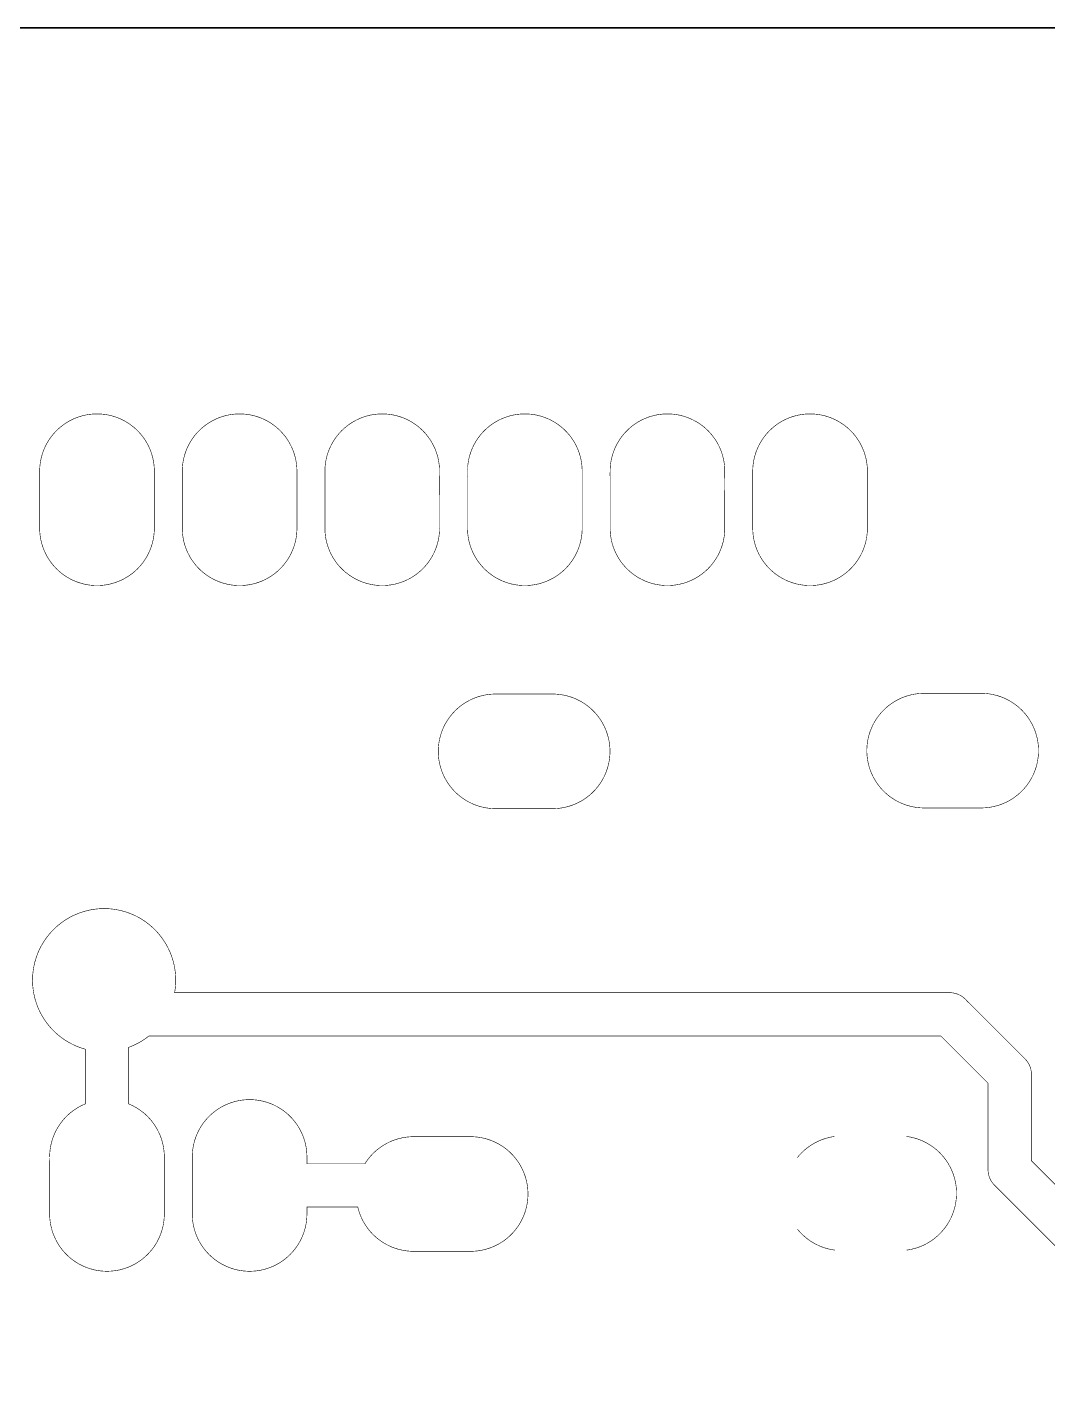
# Model space of a CAD drawing. Extents: x -0.1 to 57.3, y -0.1 to 51.1.
# Drawn here: x 25.32 to 43.5, y 26.86 to 51.02 of the extents above; entities that cross this region are included whole.
import ezdxf

# ---------------------------------------------------------------- set-up
doc = ezdxf.new("R2010")
doc.units = 0
doc.header["$MEASUREMENT"] = 0

msp = doc.modelspace()

# ---------------------------------------------------------------- linework, layer by layer
at = {"linetype": 'Continuous'}
for points, const_width in [([(0, 46.6852), (2.1844, 46.6852), (2.1844, 51.0032), (50.9016, 51.0032), (50.9016, 46.8376), (57.2262, 46.8376), (57.15, 15.2654), (57.2262, 6.35), (50.8, 6.35), (50.8, 0), (10.8204, 0), (10.922, 23.0632), (0, 23.0632), (0, 46.6852)], 0.0254), ([(25.5474, 43.1022), (25.5479, 43.1362), (25.55, 43.1761), (25.5536, 43.216), (25.5588, 43.2556), (25.5655, 43.2951), (25.5737, 43.3342), (25.5835, 43.373), (25.5948, 43.4113), (25.6076, 43.4492), (25.6219, 43.4866), (25.6376, 43.5234), (25.6548, 43.5595), (25.6733, 43.595), (25.6932, 43.6296), (25.7145, 43.6635), (25.7371, 43.6965), (25.7609, 43.7286), (25.786, 43.7598), (25.8123, 43.7899), (25.8398, 43.819), (25.8684, 43.847), (25.898, 43.8738), (25.9287, 43.8995), (25.9603, 43.924), (25.9929, 43.9471), (26.0264, 43.969), (26.0607, 43.9896), (26.0958, 44.0088), (26.1316, 44.0266), (26.1681, 44.043), (26.2052, 44.058), (26.2428, 44.0715), (26.281, 44.0835), (26.3196, 44.094), (26.3586, 44.103), (26.3979, 44.1104), (26.4374, 44.1163), (26.4772, 44.1207), (26.5171, 44.1235), (26.5571, 44.1247), (26.597, 44.1244), (26.637, 44.1225), (26.6768, 44.119), (26.7165, 44.114), (26.756, 44.1074), (26.7951, 44.0993), (26.834, 44.0896), (26.8724, 44.0785), (26.9103, 44.0658), (26.9477, 44.0517), (26.9846, 44.0361), (27.0208, 44.0191), (27.0563, 44.0007), (27.091, 43.9809), (27.125, 43.9597), (27.1581, 43.9373), (27.1903, 43.9135), (27.2215, 43.8886), (27.2517, 43.8624), (27.2809, 43.835), (27.309, 43.8066), (27.336, 43.777), (27.3618, 43.7464), (27.3863, 43.7149), (27.4096, 43.6824), (27.4317, 43.649), (27.4523, 43.6147), (27.4717, 43.5797), (27.4896, 43.544), (27.5062, 43.5076), (27.5213, 43.4705), (27.5349, 43.4329), (27.547, 43.3948), (27.5577, 43.3563), (27.5668, 43.3173), (27.5744, 43.278), (27.5805, 43.2385), (27.585, 43.1988), (27.5879, 43.1589), (27.5893, 43.1189), (27.5894, 42.9038), (27.5892, 42.0878), (27.5894, 42.0811), (27.5883, 42.0411), (27.5857, 42.0012), (27.5816, 41.9614), (27.5758, 41.9218), (27.5686, 41.8825), (27.5597, 41.8435), (27.5494, 41.8049), (27.5376, 41.7666), (27.5243, 41.7289), (27.5095, 41.6918), (27.4932, 41.6552), (27.4756, 41.6193), (27.4565, 41.5841), (27.4361, 41.5497), (27.4144, 41.5162), (27.3914, 41.4835), (27.3671, 41.4517), (27.3415, 41.4209), (27.3148, 41.3911), (27.287, 41.3624), (27.258, 41.3349), (27.228, 41.3084), (27.197, 41.2832), (27.165, 41.2592), (27.1321, 41.2365), (27.0983, 41.215), (27.0637, 41.1949), (27.0283, 41.1762), (26.9923, 41.1589), (26.9556, 41.143), (26.9183, 41.1286), (26.8804, 41.1156), (26.8421, 41.1041), (26.8034, 41.0942), (26.7643, 41.0857), (26.7249, 41.0788), (26.6853, 41.0735), (26.6454, 41.0697), (26.6055, 41.0674), (26.5655, 41.0668), (26.5255, 41.0677), (26.4856, 41.0701), (26.4458, 41.0742), (26.4062, 41.0797), (26.3668, 41.0869), (26.3278, 41.0955), (26.2891, 41.1057), (26.2509, 41.1174), (26.2131, 41.1306), (26.1759, 41.1452), (26.1393, 41.1613), (26.1033, 41.1788), (26.0681, 41.1978), (26.0336, 41.218), (25.9999, 41.2397), (25.9672, 41.2626), (25.9353, 41.2867), (25.9044, 41.3122), (25.8745, 41.3388), (25.8457, 41.3665), (25.818, 41.3954), (25.7915, 41.4253), (25.7662, 41.4562), (25.742, 41.4881), (25.7192, 41.521), (25.6976, 41.5547), (25.6774, 41.5892), (25.6586, 41.6245), (25.6411, 41.6604), (25.6251, 41.6971), (25.6105, 41.7343), (25.5974, 41.7721), (25.5858, 41.8104), (25.5757, 41.8491), (25.5671, 41.8882), (25.5601, 41.9275), (25.5545, 41.9671), (25.5506, 42.007), (25.5482, 42.0469), (25.5474, 42.0869), (25.5476, 43.1038), (25.5474, 43.1022)], 0.01), ([(28.0874, 43.1022), (28.0879, 43.1362), (28.09, 43.1761), (28.0936, 43.216), (28.0988, 43.2556), (28.1055, 43.2951), (28.1137, 43.3342), (28.1235, 43.373), (28.1348, 43.4113), (28.1476, 43.4492), (28.1619, 43.4866), (28.1776, 43.5234), (28.1948, 43.5595), (28.2133, 43.595), (28.2332, 43.6296), (28.2545, 43.6635), (28.2771, 43.6965), (28.3009, 43.7286), (28.326, 43.7598), (28.3523, 43.7899), (28.3798, 43.819), (28.4084, 43.847), (28.438, 43.8738), (28.4687, 43.8995), (28.5003, 43.924), (28.5329, 43.9471), (28.5664, 43.969), (28.6007, 43.9896), (28.6358, 44.0088), (28.6716, 44.0266), (28.7081, 44.043), (28.7452, 44.058), (28.7828, 44.0715), (28.821, 44.0835), (28.8596, 44.094), (28.8986, 44.103), (28.9379, 44.1104), (28.9774, 44.1163), (29.0172, 44.1207), (29.0571, 44.1235), (29.0971, 44.1247), (29.137, 44.1244), (29.177, 44.1225), (29.2168, 44.119), (29.2565, 44.114), (29.296, 44.1074), (29.3351, 44.0993), (29.374, 44.0896), (29.4124, 44.0785), (29.4503, 44.0658), (29.4877, 44.0517), (29.5246, 44.0361), (29.5608, 44.0191), (29.5963, 44.0007), (29.631, 43.9809), (29.665, 43.9597), (29.6981, 43.9373), (29.7303, 43.9135), (29.7615, 43.8886), (29.7917, 43.8624), (29.8209, 43.835), (29.849, 43.8066), (29.876, 43.777), (29.9018, 43.7464), (29.9263, 43.7149), (29.9496, 43.6824), (29.9717, 43.649), (29.9923, 43.6147), (30.0117, 43.5797), (30.0296, 43.544), (30.0462, 43.5076), (30.0613, 43.4705), (30.0749, 43.4329), (30.087, 43.3948), (30.0977, 43.3563), (30.1068, 43.3173), (30.1144, 43.278), (30.1205, 43.2385), (30.125, 43.1988), (30.1279, 43.1589), (30.1293, 43.1189), (30.1294, 42.9038), (30.1292, 42.0878), (30.1294, 42.0811), (30.1283, 42.0411), (30.1257, 42.0012), (30.1216, 41.9614), (30.1158, 41.9218), (30.1086, 41.8825), (30.0997, 41.8435), (30.0894, 41.8049), (30.0776, 41.7666), (30.0643, 41.7289), (30.0495, 41.6918), (30.0332, 41.6552), (30.0156, 41.6193), (29.9965, 41.5841), (29.9761, 41.5497), (29.9544, 41.5162), (29.9314, 41.4835), (29.9071, 41.4517), (29.8815, 41.4209), (29.8548, 41.3911), (29.827, 41.3624), (29.798, 41.3349), (29.768, 41.3084), (29.737, 41.2832), (29.705, 41.2592), (29.6721, 41.2365), (29.6383, 41.215), (29.6037, 41.1949), (29.5683, 41.1762), (29.5323, 41.1589), (29.4956, 41.143), (29.4583, 41.1286), (29.4204, 41.1156), (29.3821, 41.1041), (29.3434, 41.0942), (29.3043, 41.0857), (29.2649, 41.0788), (29.2253, 41.0735), (29.1854, 41.0697), (29.1455, 41.0674), (29.1055, 41.0668), (29.0655, 41.0677), (29.0256, 41.0701), (28.9858, 41.0742), (28.9462, 41.0797), (28.9068, 41.0869), (28.8678, 41.0955), (28.8291, 41.1057), (28.7909, 41.1174), (28.7531, 41.1306), (28.7159, 41.1452), (28.6793, 41.1613), (28.6433, 41.1788), (28.6081, 41.1978), (28.5736, 41.218), (28.5399, 41.2397), (28.5072, 41.2626), (28.4753, 41.2867), (28.4444, 41.3122), (28.4145, 41.3388), (28.3857, 41.3665), (28.358, 41.3954), (28.3315, 41.4253), (28.3062, 41.4562), (28.282, 41.4881), (28.2592, 41.521), (28.2376, 41.5547), (28.2174, 41.5892), (28.1986, 41.6245), (28.1811, 41.6604), (28.1651, 41.6971), (28.1505, 41.7343), (28.1374, 41.7721), (28.1258, 41.8104), (28.1157, 41.8491), (28.1071, 41.8882), (28.1001, 41.9275), (28.0945, 41.9671), (28.0906, 42.007), (28.0882, 42.0469), (28.0874, 42.0869), (28.0876, 43.1038), (28.0874, 43.1022)], 0.01), ([(30.6274, 43.1022), (30.6279, 43.1362), (30.63, 43.1761), (30.6336, 43.216), (30.6388, 43.2556), (30.6455, 43.2951), (30.6537, 43.3342), (30.6635, 43.373), (30.6748, 43.4113), (30.6876, 43.4492), (30.7019, 43.4866), (30.7176, 43.5234), (30.7348, 43.5595), (30.7533, 43.595), (30.7732, 43.6296), (30.7945, 43.6635), (30.8171, 43.6965), (30.8409, 43.7286), (30.866, 43.7598), (30.8923, 43.7899), (30.9198, 43.819), (30.9484, 43.847), (30.978, 43.8738), (31.0087, 43.8995), (31.0403, 43.924), (31.0729, 43.9471), (31.1064, 43.969), (31.1407, 43.9896), (31.1758, 44.0088), (31.2116, 44.0266), (31.2481, 44.043), (31.2852, 44.058), (31.3228, 44.0715), (31.361, 44.0835), (31.3996, 44.094), (31.4386, 44.103), (31.4779, 44.1104), (31.5174, 44.1163), (31.5572, 44.1207), (31.5971, 44.1235), (31.6371, 44.1247), (31.677, 44.1244), (31.717, 44.1225), (31.7568, 44.119), (31.7965, 44.114), (31.836, 44.1074), (31.8751, 44.0993), (31.914, 44.0896), (31.9524, 44.0785), (31.9903, 44.0658), (32.0277, 44.0517), (32.0646, 44.0361), (32.1008, 44.0191), (32.1363, 44.0007), (32.171, 43.9809), (32.205, 43.9597), (32.2381, 43.9373), (32.2703, 43.9135), (32.3015, 43.8886), (32.3317, 43.8624), (32.3609, 43.835), (32.389, 43.8066), (32.416, 43.777), (32.4418, 43.7464), (32.4663, 43.7149), (32.4896, 43.6824), (32.5117, 43.649), (32.5323, 43.6147), (32.5517, 43.5797), (32.5696, 43.544), (32.5862, 43.5076), (32.6013, 43.4705), (32.6149, 43.4329), (32.627, 43.3948), (32.6377, 43.3563), (32.6468, 43.3173), (32.6544, 43.278), (32.6605, 43.2385), (32.665, 43.1988), (32.6679, 43.1589), (32.6693, 43.1189), (32.6694, 42.9038), (32.6692, 42.0878), (32.6694, 42.0811), (32.6683, 42.0411), (32.6657, 42.0012), (32.6616, 41.9614), (32.6558, 41.9218), (32.6486, 41.8825), (32.6397, 41.8435), (32.6294, 41.8049), (32.6176, 41.7666), (32.6043, 41.7289), (32.5895, 41.6918), (32.5732, 41.6552), (32.5556, 41.6193), (32.5365, 41.5841), (32.5161, 41.5497), (32.4944, 41.5162), (32.4714, 41.4835), (32.4471, 41.4517), (32.4215, 41.4209), (32.3948, 41.3911), (32.367, 41.3624), (32.338, 41.3349), (32.308, 41.3084), (32.277, 41.2832), (32.245, 41.2592), (32.2121, 41.2365), (32.1783, 41.215), (32.1437, 41.1949), (32.1083, 41.1762), (32.0723, 41.1589), (32.0356, 41.143), (31.9983, 41.1286), (31.9604, 41.1156), (31.9221, 41.1041), (31.8834, 41.0942), (31.8443, 41.0857), (31.8049, 41.0788), (31.7653, 41.0735), (31.7254, 41.0697), (31.6855, 41.0674), (31.6455, 41.0668), (31.6055, 41.0677), (31.5656, 41.0701), (31.5258, 41.0742), (31.4862, 41.0797), (31.4468, 41.0869), (31.4078, 41.0955), (31.3691, 41.1057), (31.3309, 41.1174), (31.2931, 41.1306), (31.2559, 41.1452), (31.2193, 41.1613), (31.1833, 41.1788), (31.1481, 41.1978), (31.1136, 41.218), (31.0799, 41.2397), (31.0472, 41.2626), (31.0153, 41.2867), (30.9844, 41.3122), (30.9545, 41.3388), (30.9257, 41.3665), (30.898, 41.3954), (30.8715, 41.4253), (30.8462, 41.4562), (30.822, 41.4881), (30.7992, 41.521), (30.7776, 41.5547), (30.7574, 41.5892), (30.7386, 41.6245), (30.7211, 41.6604), (30.7051, 41.6971), (30.6905, 41.7343), (30.6774, 41.7721), (30.6658, 41.8104), (30.6557, 41.8491), (30.6471, 41.8882), (30.6401, 41.9275), (30.6345, 41.9671), (30.6306, 42.007), (30.6282, 42.0469), (30.6274, 42.0869), (30.6276, 43.1038), (30.6274, 43.1022)], 0.01), ([(33.1674, 43.1022), (33.1679, 43.1362), (33.17, 43.1761), (33.1736, 43.216), (33.1788, 43.2556), (33.1855, 43.2951), (33.1937, 43.3342), (33.2035, 43.373), (33.2148, 43.4113), (33.2276, 43.4492), (33.2419, 43.4866), (33.2576, 43.5234), (33.2748, 43.5595), (33.2933, 43.595), (33.3132, 43.6296), (33.3345, 43.6635), (33.3571, 43.6965), (33.3809, 43.7286), (33.406, 43.7598), (33.4323, 43.7899), (33.4598, 43.819), (33.4884, 43.847), (33.518, 43.8738), (33.5487, 43.8995), (33.5803, 43.924), (33.6129, 43.9471), (33.6464, 43.969), (33.6807, 43.9896), (33.7158, 44.0088), (33.7516, 44.0266), (33.7881, 44.043), (33.8252, 44.058), (33.8628, 44.0715), (33.901, 44.0835), (33.9396, 44.094), (33.9786, 44.103), (34.0179, 44.1104), (34.0574, 44.1163), (34.0972, 44.1207), (34.1371, 44.1235), (34.1771, 44.1247), (34.217, 44.1244), (34.257, 44.1225), (34.2968, 44.119), (34.3365, 44.114), (34.376, 44.1074), (34.4151, 44.0993), (34.454, 44.0896), (34.4924, 44.0785), (34.5303, 44.0658), (34.5677, 44.0517), (34.6046, 44.0361), (34.6408, 44.0191), (34.6763, 44.0007), (34.711, 43.9809), (34.745, 43.9597), (34.7781, 43.9373), (34.8103, 43.9135), (34.8415, 43.8886), (34.8717, 43.8624), (34.9009, 43.835), (34.929, 43.8066), (34.956, 43.777), (34.9818, 43.7464), (35.0063, 43.7149), (35.0296, 43.6824), (35.0517, 43.649), (35.0723, 43.6147), (35.0917, 43.5797), (35.1096, 43.544), (35.1262, 43.5076), (35.1413, 43.4705), (35.1549, 43.4329), (35.167, 43.3948), (35.1777, 43.3563), (35.1868, 43.3173), (35.1944, 43.278), (35.2005, 43.2385), (35.205, 43.1988), (35.2079, 43.1589), (35.2093, 43.1189), (35.2094, 42.9038), (35.2092, 42.0878), (35.2094, 42.0811), (35.2083, 42.0411), (35.2057, 42.0012), (35.2016, 41.9614), (35.1958, 41.9218), (35.1886, 41.8825), (35.1797, 41.8435), (35.1694, 41.8049), (35.1576, 41.7666), (35.1443, 41.7289), (35.1295, 41.6918), (35.1132, 41.6552), (35.0956, 41.6193), (35.0765, 41.5841), (35.0561, 41.5497), (35.0344, 41.5162), (35.0114, 41.4835), (34.9871, 41.4517), (34.9615, 41.4209), (34.9348, 41.3911), (34.907, 41.3624), (34.878, 41.3349), (34.848, 41.3084), (34.817, 41.2832), (34.785, 41.2592), (34.7521, 41.2365), (34.7183, 41.215), (34.6837, 41.1949), (34.6483, 41.1762), (34.6123, 41.1589), (34.5756, 41.143), (34.5383, 41.1286), (34.5004, 41.1156), (34.4621, 41.1041), (34.4234, 41.0942), (34.3843, 41.0857), (34.3449, 41.0788), (34.3053, 41.0735), (34.2654, 41.0697), (34.2255, 41.0674), (34.1855, 41.0668), (34.1455, 41.0677), (34.1056, 41.0701), (34.0658, 41.0742), (34.0262, 41.0797), (33.9868, 41.0869), (33.9478, 41.0955), (33.9091, 41.1057), (33.8709, 41.1174), (33.8331, 41.1306), (33.7959, 41.1452), (33.7593, 41.1613), (33.7233, 41.1788), (33.6881, 41.1978), (33.6536, 41.218), (33.6199, 41.2397), (33.5872, 41.2626), (33.5553, 41.2867), (33.5244, 41.3122), (33.4945, 41.3388), (33.4657, 41.3665), (33.438, 41.3954), (33.4115, 41.4253), (33.3862, 41.4562), (33.362, 41.4881), (33.3392, 41.521), (33.3176, 41.5547), (33.2974, 41.5892), (33.2786, 41.6245), (33.2611, 41.6604), (33.2451, 41.6971), (33.2305, 41.7343), (33.2174, 41.7721), (33.2058, 41.8104), (33.1957, 41.8491), (33.1871, 41.8882), (33.1801, 41.9275), (33.1745, 41.9671), (33.1706, 42.007), (33.1682, 42.0469), (33.1674, 42.0869), (33.1676, 43.1038), (33.1674, 43.1022)], 0.01), ([(35.7074, 43.1022), (35.7079, 43.1362), (35.71, 43.1761), (35.7136, 43.216), (35.7188, 43.2556), (35.7255, 43.2951), (35.7337, 43.3342), (35.7435, 43.373), (35.7548, 43.4113), (35.7676, 43.4492), (35.7819, 43.4866), (35.7976, 43.5234), (35.8148, 43.5595), (35.8333, 43.595), (35.8532, 43.6296), (35.8745, 43.6635), (35.8971, 43.6965), (35.9209, 43.7286), (35.946, 43.7598), (35.9723, 43.7899), (35.9998, 43.819), (36.0284, 43.847), (36.058, 43.8738), (36.0887, 43.8995), (36.1203, 43.924), (36.1529, 43.9471), (36.1864, 43.969), (36.2207, 43.9896), (36.2558, 44.0088), (36.2916, 44.0266), (36.3281, 44.043), (36.3652, 44.058), (36.4028, 44.0715), (36.441, 44.0835), (36.4796, 44.094), (36.5186, 44.103), (36.5579, 44.1104), (36.5974, 44.1163), (36.6372, 44.1207), (36.6771, 44.1235), (36.7171, 44.1247), (36.757, 44.1244), (36.797, 44.1225), (36.8368, 44.119), (36.8765, 44.114), (36.916, 44.1074), (36.9551, 44.0993), (36.994, 44.0896), (37.0324, 44.0785), (37.0703, 44.0658), (37.1077, 44.0517), (37.1446, 44.0361), (37.1808, 44.0191), (37.2163, 44.0007), (37.251, 43.9809), (37.285, 43.9597), (37.3181, 43.9373), (37.3503, 43.9135), (37.3815, 43.8886), (37.4117, 43.8624), (37.4409, 43.835), (37.469, 43.8066), (37.496, 43.777), (37.5218, 43.7464), (37.5463, 43.7149), (37.5696, 43.6824), (37.5917, 43.649), (37.6123, 43.6147), (37.6317, 43.5797), (37.6496, 43.544), (37.6662, 43.5076), (37.6813, 43.4705), (37.6949, 43.4329), (37.707, 43.3948), (37.7177, 43.3563), (37.7268, 43.3173), (37.7344, 43.278), (37.7405, 43.2385), (37.745, 43.1988), (37.7479, 43.1589), (37.7493, 43.1189), (37.7494, 42.9038), (37.7492, 42.0878), (37.7494, 42.0811), (37.7483, 42.0411), (37.7457, 42.0012), (37.7416, 41.9614), (37.7358, 41.9218), (37.7286, 41.8825), (37.7197, 41.8435), (37.7094, 41.8049), (37.6976, 41.7666), (37.6843, 41.7289), (37.6695, 41.6918), (37.6532, 41.6552), (37.6356, 41.6193), (37.6165, 41.5841), (37.5961, 41.5497), (37.5744, 41.5162), (37.5514, 41.4835), (37.5271, 41.4517), (37.5015, 41.4209), (37.4748, 41.3911), (37.447, 41.3624), (37.418, 41.3349), (37.388, 41.3084), (37.357, 41.2832), (37.325, 41.2592), (37.2921, 41.2365), (37.2583, 41.215), (37.2237, 41.1949), (37.1883, 41.1762), (37.1523, 41.1589), (37.1156, 41.143), (37.0783, 41.1286), (37.0404, 41.1156), (37.0021, 41.1041), (36.9634, 41.0942), (36.9243, 41.0857), (36.8849, 41.0788), (36.8453, 41.0735), (36.8054, 41.0697), (36.7655, 41.0674), (36.7255, 41.0668), (36.6855, 41.0677), (36.6456, 41.0701), (36.6058, 41.0742), (36.5662, 41.0797), (36.5268, 41.0869), (36.4878, 41.0955), (36.4491, 41.1057), (36.4109, 41.1174), (36.3731, 41.1306), (36.3359, 41.1452), (36.2993, 41.1613), (36.2633, 41.1788), (36.2281, 41.1978), (36.1936, 41.218), (36.1599, 41.2397), (36.1272, 41.2626), (36.0953, 41.2867), (36.0644, 41.3122), (36.0345, 41.3388), (36.0057, 41.3665), (35.978, 41.3954), (35.9515, 41.4253), (35.9262, 41.4562), (35.902, 41.4881), (35.8792, 41.521), (35.8576, 41.5547), (35.8374, 41.5892), (35.8186, 41.6245), (35.8011, 41.6604), (35.7851, 41.6971), (35.7705, 41.7343), (35.7574, 41.7721), (35.7458, 41.8104), (35.7357, 41.8491), (35.7271, 41.8882), (35.7201, 41.9275), (35.7145, 41.9671), (35.7106, 42.007), (35.7082, 42.0469), (35.7074, 42.0869), (35.7076, 43.1038), (35.7074, 43.1022)], 0.01), ([(38.2474, 43.1023), (38.2479, 43.1362), (38.25, 43.1762), (38.2536, 43.216), (38.2588, 43.2557), (38.2655, 43.2951), (38.2737, 43.3342), (38.2835, 43.373), (38.2948, 43.4114), (38.3076, 43.4493), (38.3219, 43.4866), (38.3376, 43.5234), (38.3548, 43.5596), (38.3733, 43.595), (38.3932, 43.6297), (38.4145, 43.6635), (38.4371, 43.6966), (38.4609, 43.7287), (38.486, 43.7598), (38.5123, 43.79), (38.5398, 43.819), (38.5684, 43.847), (38.598, 43.8739), (38.6287, 43.8995), (38.6603, 43.924), (38.6929, 43.9472), (38.7264, 43.9691), (38.7607, 43.9896), (38.7958, 44.0088), (38.8316, 44.0267), (38.8681, 44.0431), (38.9052, 44.058), (38.9428, 44.0715), (38.981, 44.0835), (39.0196, 44.094), (39.0586, 44.103), (39.0979, 44.1105), (39.1374, 44.1164), (39.1772, 44.1207), (39.2171, 44.1235), (39.2571, 44.1247), (39.297, 44.1244), (39.337, 44.1225), (39.3768, 44.119), (39.4165, 44.114), (39.456, 44.1074), (39.4951, 44.0993), (39.534, 44.0897), (39.5724, 44.0785), (39.6103, 44.0658), (39.6477, 44.0517), (39.6846, 44.0361), (39.7208, 44.0191), (39.7563, 44.0007), (39.791, 43.9809), (39.825, 43.9598), (39.8581, 43.9373), (39.8903, 43.9136), (39.9215, 43.8886), (39.9517, 43.8624), (39.9809, 43.8351), (40.009, 43.8066), (40.036, 43.777), (40.0618, 43.7465), (40.0863, 43.7149), (40.1096, 43.6824), (40.1317, 43.649), (40.1523, 43.6148), (40.1717, 43.5798), (40.1896, 43.544), (40.2062, 43.5076), (40.2213, 43.4705), (40.2349, 43.4329), (40.247, 43.3948), (40.2577, 43.3563), (40.2668, 43.3173), (40.2744, 43.2781), (40.2805, 43.2385), (40.285, 43.1988), (40.2879, 43.1589), (40.2893, 43.1189), (40.2894, 42.9038), (40.2892, 42.0878), (40.2894, 42.0811), (40.2883, 42.0411), (40.2857, 42.0012), (40.2816, 41.9615), (40.2758, 41.9219), (40.2686, 41.8825), (40.2597, 41.8435), (40.2494, 41.8049), (40.2376, 41.7667), (40.2243, 41.729), (40.2095, 41.6918), (40.1932, 41.6552), (40.1756, 41.6194), (40.1565, 41.5842), (40.1361, 41.5498), (40.1144, 41.5162), (40.0914, 41.4835), (40.0671, 41.4517), (40.0415, 41.4209), (40.0148, 41.3912), (39.987, 41.3625), (39.958, 41.3349), (39.928, 41.3085), (39.897, 41.2832), (39.865, 41.2592), (39.8321, 41.2365), (39.7983, 41.2151), (39.7637, 41.195), (39.7283, 41.1763), (39.6923, 41.1589), (39.6556, 41.1431), (39.6183, 41.1286), (39.5804, 41.1157), (39.5421, 41.1042), (39.5034, 41.0942), (39.4643, 41.0858), (39.4249, 41.0789), (39.3853, 41.0735), (39.3454, 41.0697), (39.3055, 41.0675), (39.2655, 41.0668), (39.2255, 41.0677), (39.1856, 41.0702), (39.1458, 41.0742), (39.1062, 41.0798), (39.0668, 41.0869), (39.0278, 41.0956), (38.9891, 41.1057), (38.9509, 41.1174), (38.9131, 41.1306), (38.8759, 41.1453), (38.8393, 41.1614), (38.8033, 41.1789), (38.7681, 41.1978), (38.7336, 41.2181), (38.6999, 41.2397), (38.6672, 41.2626), (38.6353, 41.2868), (38.6044, 41.3122), (38.5745, 41.3388), (38.5457, 41.3665), (38.518, 41.3954), (38.4915, 41.4253), (38.4662, 41.4563), (38.442, 41.4882), (38.4192, 41.521), (38.3976, 41.5547), (38.3774, 41.5892), (38.3586, 41.6245), (38.3411, 41.6605), (38.3251, 41.6971), (38.3105, 41.7344), (38.2974, 41.7722), (38.2858, 41.8104), (38.2757, 41.8491), (38.2671, 41.8882), (38.2601, 41.9276), (38.2545, 41.9672), (38.2506, 42.007), (38.2482, 42.0469), (38.2474, 42.0869), (38.2476, 43.1038), (38.2474, 43.1023)], 0.01), ([(33.6676, 37.0917), (33.6315, 37.0923), (33.5916, 37.0945), (33.5518, 37.0983), (33.5121, 37.1036), (33.4727, 37.1105), (33.4336, 37.1189), (33.3949, 37.1288), (33.3565, 37.1403), (33.3187, 37.1532), (33.2814, 37.1676), (33.2447, 37.1835), (33.2086, 37.2008), (33.1732, 37.2194), (33.1386, 37.2395), (33.1048, 37.2609), (33.0719, 37.2836), (33.0399, 37.3076), (33.0088, 37.3328), (32.9788, 37.3592), (32.9498, 37.3867), (32.9219, 37.4154), (32.8952, 37.4452), (32.8696, 37.4759), (32.8453, 37.5077), (32.8222, 37.5404), (32.8005, 37.5739), (32.78, 37.6083), (32.761, 37.6435), (32.7433, 37.6793), (32.727, 37.7159), (32.7122, 37.753), (32.6988, 37.7907), (32.687, 37.8289), (32.6766, 37.8676), (32.6678, 37.9066), (32.6605, 37.9459), (32.6547, 37.9855), (32.6505, 38.0252), (32.6478, 38.0652), (32.6468, 38.1051), (32.6472, 38.1451), (32.6493, 38.1851), (32.6529, 38.2249), (32.6581, 38.2646), (32.6648, 38.304), (32.6731, 38.3431), (32.6829, 38.3819), (32.6942, 38.4203), (32.707, 38.4582), (32.7212, 38.4955), (32.7369, 38.5323), (32.7541, 38.5685), (32.7727, 38.6039), (32.7926, 38.6386), (32.8138, 38.6724), (32.8364, 38.7055), (32.8603, 38.7376), (32.8854, 38.7687), (32.9117, 38.7989), (32.9391, 38.8279), (32.9677, 38.8559), (32.9973, 38.8828), (33.028, 38.9084), (33.0597, 38.9329), (33.0923, 38.9561), (33.1257, 38.978), (33.16, 38.9985), (33.1951, 39.0177), (33.2309, 39.0356), (33.2674, 39.052), (33.3045, 39.0669), (33.3422, 39.0804), (33.3803, 39.0924), (33.4189, 39.1029), (33.4579, 39.1119), (33.4972, 39.1194), (33.5367, 39.1253), (33.5765, 39.1296), (33.6164, 39.1324), (33.6564, 39.1336), (34.6837, 39.1337), (34.7057, 39.1335), (34.7457, 39.1318), (34.7855, 39.1286), (34.8253, 39.1238), (34.8648, 39.1175), (34.904, 39.1097), (34.9429, 39.1003), (34.9813, 39.0894), (35.0194, 39.077), (35.0569, 39.0631), (35.0938, 39.0477), (35.1301, 39.031), (35.1657, 39.0128), (35.2006, 38.9932), (35.2347, 38.9723), (35.268, 38.95), (35.3003, 38.9265), (35.3317, 38.9017), (35.3621, 38.8758), (35.3915, 38.8486), (35.4198, 38.8203), (35.4469, 38.7909), (35.4729, 38.7605), (35.4977, 38.7291), (35.5212, 38.6968), (35.5434, 38.6635), (35.5643, 38.6294), (35.5839, 38.5945), (35.6021, 38.5589), (35.6188, 38.5226), (35.6342, 38.4857), (35.6481, 38.4482), (35.6605, 38.4101), (35.6714, 38.3716), (35.6807, 38.3328), (35.6886, 38.2935), (35.6949, 38.254), (35.6997, 38.2143), (35.7029, 38.1745), (35.7045, 38.1345), (35.7046, 38.0994), (35.7033, 38.0594), (35.7005, 38.0195), (35.696, 37.9797), (35.6901, 37.9402), (35.6825, 37.9009), (35.6735, 37.862), (35.6629, 37.8234), (35.6508, 37.7853), (35.6372, 37.7476), (35.6222, 37.7106), (35.6057, 37.6741), (35.5878, 37.6383), (35.5686, 37.6033), (35.5479, 37.569), (35.526, 37.5356), (35.5027, 37.503), (35.4782, 37.4714), (35.4525, 37.4408), (35.4256, 37.4112), (35.3976, 37.3827), (35.3684, 37.3553), (35.3382, 37.3291), (35.307, 37.304), (35.2749, 37.2802), (35.2418, 37.2577), (35.2079, 37.2365), (35.1732, 37.2167), (35.1377, 37.1982), (35.1015, 37.1811), (35.0647, 37.1655), (35.0273, 37.1513), (34.9894, 37.1385), (34.951, 37.1273), (34.9122, 37.1176), (34.8731, 37.1094), (34.8336, 37.1028), (34.794, 37.0977), (34.7541, 37.0941), (34.7142, 37.0922), (34.6771, 37.0917), (33.6677, 37.0919)], 0.01), ([(41.3002, 37.1044), (41.2642, 37.105), (41.2243, 37.1072), (41.1844, 37.111), (41.1448, 37.1163), (41.1054, 37.1232), (41.0663, 37.1316), (41.0275, 37.1415), (40.9892, 37.153), (40.9514, 37.1659), (40.9141, 37.1803), (40.8773, 37.1962), (40.8413, 37.2135), (40.8059, 37.2321), (40.7713, 37.2522), (40.7375, 37.2736), (40.7046, 37.2963), (40.6725, 37.3203), (40.6415, 37.3455), (40.6115, 37.3719), (40.5825, 37.3994), (40.5546, 37.4281), (40.5278, 37.4579), (40.5023, 37.4886), (40.478, 37.5204), (40.4549, 37.5531), (40.4331, 37.5866), (40.4127, 37.621), (40.3936, 37.6562), (40.3759, 37.692), (40.3597, 37.7286), (40.3449, 37.7657), (40.3315, 37.8034), (40.3196, 37.8416), (40.3093, 37.8803), (40.3004, 37.9193), (40.2931, 37.9586), (40.2874, 37.9982), (40.2832, 38.0379), (40.2805, 38.0779), (40.2794, 38.1178), (40.2799, 38.1578), (40.282, 38.1978), (40.2856, 38.2376), (40.2908, 38.2773), (40.2975, 38.3167), (40.3057, 38.3558), (40.3155, 38.3946), (40.3268, 38.433), (40.3396, 38.4709), (40.3539, 38.5082), (40.3696, 38.545), (40.3868, 38.5812), (40.4053, 38.6166), (40.4252, 38.6513), (40.4465, 38.6851), (40.4691, 38.7182), (40.4929, 38.7503), (40.518, 38.7814), (40.5443, 38.8116), (40.5718, 38.8406), (40.6004, 38.8686), (40.63, 38.8955), (40.6607, 38.9211), (40.6923, 38.9456), (40.7249, 38.9688), (40.7584, 38.9907), (40.7927, 39.0112), (40.8278, 39.0304), (40.8636, 39.0483), (40.9001, 39.0647), (40.9372, 39.0796), (40.9748, 39.0931), (41.013, 39.1051), (41.0516, 39.1156), (41.0906, 39.1246), (41.1299, 39.1321), (41.1694, 39.138), (41.2092, 39.1423), (41.2491, 39.1451), (41.2891, 39.1463), (42.3164, 39.1464), (42.3384, 39.1462), (42.3783, 39.1445), (42.4182, 39.1413), (42.4579, 39.1365), (42.4974, 39.1302), (42.5366, 39.1224), (42.5755, 39.113), (42.614, 39.1021), (42.652, 39.0897), (42.6895, 39.0758), (42.7265, 39.0604), (42.7628, 39.0437), (42.7984, 39.0255), (42.8333, 39.0059), (42.8674, 38.985), (42.9006, 38.9627), (42.933, 38.9392), (42.9644, 38.9144), (42.9948, 38.8885), (43.0241, 38.8613), (43.0524, 38.833), (43.0796, 38.8036), (43.1056, 38.7732), (43.1303, 38.7418), (43.1538, 38.7095), (43.1761, 38.6762), (43.197, 38.6421), (43.2166, 38.6072), (43.2347, 38.5716), (43.2515, 38.5353), (43.2668, 38.4984), (43.2807, 38.4609), (43.2931, 38.4228), (43.304, 38.3843), (43.3134, 38.3455), (43.3213, 38.3062), (43.3276, 38.2667), (43.3323, 38.227), (43.3355, 38.1872), (43.3372, 38.1472), (43.3373, 38.1121), (43.336, 38.0721), (43.3331, 38.0322), (43.3287, 37.9924), (43.3227, 37.9529), (43.3152, 37.9136), (43.3061, 37.8747), (43.2956, 37.8361), (43.2835, 37.798), (43.2699, 37.7603), (43.2549, 37.7233), (43.2384, 37.6868), (43.2205, 37.651), (43.2012, 37.616), (43.1806, 37.5817), (43.1587, 37.5483), (43.1354, 37.5157), (43.1109, 37.4841), (43.0852, 37.4535), (43.0583, 37.4239), (43.0302, 37.3954), (43.0011, 37.368), (42.9709, 37.3418), (42.9397, 37.3167), (42.9075, 37.2929), (42.8745, 37.2704), (42.8406, 37.2492), (42.8058, 37.2294), (42.7704, 37.2109), (42.7342, 37.1938), (42.6974, 37.1782), (42.66, 37.164), (42.6221, 37.1512), (42.5837, 37.14), (42.5449, 37.1303), (42.5057, 37.1221), (42.4663, 37.1155), (42.4266, 37.1104), (42.3868, 37.1068), (42.3468, 37.1049), (42.3097, 37.1044), (41.3004, 37.1046)], 0.01), ([(25.7252, 30.8849), (25.7257, 30.9188), (25.7278, 30.9588), (25.7314, 30.9986), (25.7366, 31.0383), (25.7433, 31.0777), (25.7515, 31.1168), (25.7613, 31.1556), (25.7726, 31.194), (25.7854, 31.2319), (25.7997, 31.2692), (25.8154, 31.306), (25.8326, 31.3422), (25.8511, 31.3776), (25.871, 31.4123), (25.8923, 31.4461), (25.9149, 31.4792), (25.9387, 31.5113), (25.9638, 31.5424), (25.9901, 31.5726), (26.0176, 31.6016), (26.0462, 31.6296), (26.0758, 31.6565), (26.1065, 31.6821), (26.1381, 31.7066), (26.1707, 31.7298), (26.2042, 31.7517), (26.2385, 31.7722), (26.2736, 31.7914), (26.3094, 31.8093), (26.3459, 31.8257), (26.3602, 31.8317), (26.3602, 32.8057), (26.3173, 32.8184), (26.2793, 32.8308), (26.2417, 32.8445), (26.2045, 32.8593), (26.1678, 32.8753), (26.1317, 32.8924), (26.0961, 32.9106), (26.0611, 32.93), (26.0267, 32.9504), (25.993, 32.9719), (25.96, 32.9945), (25.9277, 33.0181), (25.8961, 33.0426), (25.8653, 33.0682), (25.8354, 33.0947), (25.8063, 33.1222), (25.7781, 33.1505), (25.7507, 33.1797), (25.7243, 33.2098), (25.6989, 33.2406), (25.6744, 33.2723), (25.651, 33.3047), (25.6286, 33.3378), (25.6072, 33.3716), (25.5869, 33.4061), (25.5677, 33.4412), (25.5496, 33.4768), (25.5326, 33.513), (25.5168, 33.5498), (25.5021, 33.587), (25.4886, 33.6246), (25.4763, 33.6627), (25.4652, 33.7011), (25.4553, 33.7399), (25.4466, 33.7789), (25.4391, 33.8182), (25.4329, 33.8577), (25.428, 33.8974), (25.4242, 33.9372), (25.4218, 33.9772), (25.4205, 34.0171), (25.4206, 34.0571), (25.4219, 34.0971), (25.4244, 34.137), (25.4282, 34.1768), (25.4332, 34.2165), (25.4395, 34.256), (25.447, 34.2953), (25.4558, 34.3343), (25.4658, 34.3731), (25.4769, 34.4115), (25.4893, 34.4495), (25.5029, 34.4871), (25.5176, 34.5243), (25.5335, 34.561), (25.5506, 34.5972), (25.5687, 34.6329), (25.588, 34.6679), (25.6084, 34.7023), (25.6298, 34.7361), (25.6523, 34.7692), (25.6758, 34.8015), (25.7003, 34.8331), (25.7258, 34.864), (25.7523, 34.894), (25.7796, 34.9231), (25.8079, 34.9514), (25.8371, 34.9788), (25.8671, 35.0053), (25.8979, 35.0308), (25.9295, 35.0553), (25.9618, 35.0788), (25.9949, 35.1013), (26.0287, 35.1228), (26.0631, 35.1431), (26.0981, 35.1624), (26.1337, 35.1806), (26.1699, 35.1977), (26.2066, 35.2136), (26.2438, 35.2283), (26.2814, 35.2419), (26.3194, 35.2543), (26.3578, 35.2655), (26.3966, 35.2755), (26.4356, 35.2843), (26.4749, 35.2918), (26.5144, 35.2981), (26.5541, 35.3031), (26.5939, 35.307), (26.6338, 35.3095), (26.6738, 35.3108), (26.7138, 35.3109), (26.7538, 35.3097), (26.7937, 35.3072), (26.8335, 35.3035), (26.8732, 35.2985), (26.9127, 35.2923), (26.952, 35.2849), (26.9911, 35.2762), (27.0298, 35.2664), (27.0682, 35.2553), (27.1063, 35.243), (27.144, 35.2295), (27.1812, 35.2148), (27.2179, 35.199), (27.2541, 35.1821), (27.2898, 35.164), (27.3249, 35.1448), (27.3594, 35.1245), (27.3932, 35.1031), (27.4263, 35.0807), (27.4587, 35.0573), (27.4904, 35.0328), (27.5213, 35.0074), (27.5513, 34.981), (27.5805, 34.9537), (27.6089, 34.9255), (27.6363, 34.8964), (27.6629, 34.8664), (27.6884, 34.8357), (27.713, 34.8041), (27.7366, 34.7718), (27.7592, 34.7388), (27.7807, 34.7051), (27.8012, 34.6707), (27.8205, 34.6357), (27.8388, 34.6001), (27.8559, 34.564), (27.8719, 34.5273), (27.8868, 34.4902), (27.9004, 34.4526), (27.9129, 34.4146), (27.9242, 34.3762), (27.9342, 34.3375), (27.9431, 34.2985), (27.9507, 34.2592), (27.9571, 34.2198), (27.9622, 34.1801), (27.9661, 34.1403), (27.9688, 34.1004), (27.9702, 34.0604), (27.9702, 34.016), (27.969, 33.976), (27.9665, 33.9361), (27.9627, 33.8963), (27.9577, 33.8566), (27.9515, 33.8171), (27.9506, 33.812), (27.9517, 33.8124), (41.7709, 33.8122), (41.7909, 33.811), (41.8108, 33.8087), (41.8305, 33.8055), (41.85, 33.8012), (41.8693, 33.7959), (41.8883, 33.7896), (41.9069, 33.7823), (41.9252, 33.7741), (41.943, 33.765), (41.9602, 33.7549), (41.977, 33.744), (41.9931, 33.7322), (42.0087, 33.7196), (42.0235, 33.7062), (42.0415, 33.6879), (42.04, 33.6899), (43.1066, 32.623), (43.1199, 32.608), (43.1323, 32.5923), (43.144, 32.5761), (43.1548, 32.5592), (43.1647, 32.5419), (43.1736, 32.524), (43.1817, 32.5057), (43.1888, 32.487), (43.1949, 32.468), (43.2, 32.4486), (43.2041, 32.4291), (43.2072, 32.4093), (43.2092, 32.3894), (43.2103, 32.3694), (43.2101, 32.3438), (43.2104, 32.3463), (43.2105, 30.8176), (44.1673, 29.8608)], 0.01), ([(41.7417, 33.8121), (41.7614, 33.8124), (41.7814, 33.8117), (41.8013, 33.8099), (41.8212, 33.8071), (41.8408, 33.8033), (41.8602, 33.7985), (41.8793, 33.7927), (41.8981, 33.7859), (41.9166, 33.7781), (41.9346, 33.7694), (41.9521, 33.7598), (41.9691, 33.7493), (41.9855, 33.7379), (42.0014, 33.7257), (42.0165, 33.7127), (42.0353, 33.6946), (42.04, 33.6899)], 0.01), ([(43.7866, 29.1497), (42.5422, 30.3944), (42.5289, 30.4094), (42.5165, 30.4251), (42.5048, 30.4413), (42.494, 30.4582), (42.4841, 30.4755), (42.4752, 30.4934), (42.4671, 30.5117), (42.46, 30.5304), (42.4539, 30.5494), (42.4488, 30.5688), (42.4447, 30.5883), (42.4416, 30.6081), (42.4396, 30.628), (42.4385, 30.648), (42.4387, 30.6736), (42.4384, 30.6711), (42.4383, 32.1998), (41.5976, 33.0404), (27.492, 33.0404), (27.4569, 33.0134), (27.4245, 32.99), (27.3913, 32.9676), (27.3574, 32.9463), (27.3229, 32.9261), (27.2878, 32.907), (27.2521, 32.889), (27.2158, 32.8721), (27.1791, 32.8563), (27.1418, 32.8417), (27.1319, 32.838), (27.1322, 32.8185), (27.1322, 31.8317), (27.1684, 31.816), (27.2045, 31.7987), (27.2399, 31.7801), (27.2745, 31.7601), (27.3084, 31.7387), (27.3413, 31.716), (27.3733, 31.6921), (27.4044, 31.6669), (27.4345, 31.6405), (27.4635, 31.613), (27.4914, 31.5843), (27.5182, 31.5546), (27.5437, 31.5239), (27.5681, 31.4921), (27.5912, 31.4595), (27.613, 31.4259), (27.6335, 31.3916), (27.6526, 31.3564), (27.6703, 31.3206), (27.6866, 31.2841), (27.7014, 31.2469), (27.7148, 31.2092), (27.7267, 31.171), (27.7371, 31.1324), (27.746, 31.0934), (27.7533, 31.0541), (27.7591, 31.0145), (27.7634, 30.9748), (27.766, 30.9348), (27.7672, 30.8949), (27.7672, 29.8704), (27.767, 29.8504), (27.7654, 29.8104), (27.7623, 29.7706), (27.7576, 29.7308), (27.7514, 29.6913), (27.7436, 29.6521), (27.7343, 29.6132), (27.7234, 29.5747), (27.7111, 29.5366), (27.6973, 29.4991), (27.682, 29.4621), (27.6653, 29.4258), (27.6472, 29.3901), (27.6277, 29.3552), (27.6068, 29.3211), (27.5847, 29.2878), (27.5612, 29.2554), (27.5365, 29.224), (27.5106, 29.1935), (27.4835, 29.1641), (27.4552, 29.1358), (27.4259, 29.1085), (27.3956, 29.0825), (27.3642, 29.0577), (27.3319, 29.0341), (27.2987, 29.0118), (27.2646, 28.9908), (27.2298, 28.9712), (27.1942, 28.9529), (27.1579, 28.9361), (27.121, 28.9207), (27.0835, 28.9067), (27.0455, 28.8943), (27.0071, 28.8833), (26.9682, 28.8738), (26.929, 28.8659), (26.8895, 28.8595), (26.8498, 28.8547), (26.8099, 28.8514), (26.77, 28.8497), (26.73, 28.8495), (26.69, 28.8509), (26.6501, 28.8539), (26.6104, 28.8585), (26.5709, 28.8646), (26.5316, 28.8722), (26.4927, 28.8814), (26.4541, 28.8921), (26.416, 28.9043), (26.3784, 28.9179), (26.3414, 28.9331), (26.305, 28.9496), (26.2693, 28.9676), (26.2343, 28.987), (26.2001, 29.0077), (26.1667, 29.0298), (26.1342, 29.0531), (26.1027, 29.0777), (26.0721, 29.1035), (26.0426, 29.1305), (26.0142, 29.1586), (25.9869, 29.1879), (25.9607, 29.2181), (25.9358, 29.2494), (25.9121, 29.2816), (25.8897, 29.3147), (25.8685, 29.3487), (25.8488, 29.3835), (25.8304, 29.419), (25.8134, 29.4552), (25.7979, 29.4921), (25.7838, 29.5295), (25.7712, 29.5675), (25.7601, 29.6059), (25.7505, 29.6447), (25.7424, 29.6839), (25.7358, 29.7233), (25.7309, 29.763), (25.7274, 29.8029), (25.7256, 29.8428), (25.7252, 29.8837), (25.7254, 30.8864), (25.7252, 30.8849)], 0.01), ([(43.0858, 32.6436), (43.1, 32.6298), (43.1137, 32.6152), (43.1265, 32.5998), (43.1386, 32.5839), (43.1498, 32.5673), (43.1601, 32.5502), (43.1695, 32.5325), (43.178, 32.5144), (43.1855, 32.4959), (43.1921, 32.477), (43.1977, 32.4578), (43.2023, 32.4384), (43.2059, 32.4187), (43.2084, 32.3989), (43.2099, 32.3789), (43.2104, 32.3529), (43.2104, 32.3463)], 0.01), ([(28.2652, 30.8849), (28.2657, 30.9188), (28.2678, 30.9588), (28.2714, 30.9986), (28.2766, 31.0383), (28.2833, 31.0777), (28.2915, 31.1168), (28.3013, 31.1556), (28.3126, 31.194), (28.3254, 31.2319), (28.3397, 31.2692), (28.3554, 31.306), (28.3726, 31.3422), (28.3911, 31.3776), (28.411, 31.4123), (28.4323, 31.4461), (28.4549, 31.4792), (28.4787, 31.5113), (28.5038, 31.5424), (28.5301, 31.5726), (28.5576, 31.6016), (28.5862, 31.6296), (28.6158, 31.6565), (28.6465, 31.6821), (28.6781, 31.7066), (28.7107, 31.7298), (28.7442, 31.7517), (28.7785, 31.7722), (28.8136, 31.7914), (28.8494, 31.8093), (28.8859, 31.8257), (28.923, 31.8406), (28.9606, 31.8541), (28.9988, 31.8661), (29.0374, 31.8766), (29.0764, 31.8856), (29.1157, 31.8931), (29.1552, 31.899), (29.195, 31.9033), (29.2349, 31.9061), (29.2749, 31.9073), (29.3148, 31.907), (29.3548, 31.9051), (29.3946, 31.9016), (29.4343, 31.8966), (29.4738, 31.89), (29.5129, 31.8819), (29.5518, 31.8723), (29.5902, 31.8611), (29.6281, 31.8484), (29.6655, 31.8343), (29.7024, 31.8187), (29.7386, 31.8017), (29.7741, 31.7833), (29.8088, 31.7635), (29.8428, 31.7424), (29.8759, 31.7199), (29.9081, 31.6962), (29.9393, 31.6712), (29.9695, 31.645), (29.9987, 31.6177), (30.0268, 31.5892), (30.0538, 31.5596), (30.0796, 31.5291), (30.1041, 31.4975), (30.1274, 31.465), (30.1495, 31.4316), (30.1701, 31.3974), (30.1895, 31.3624), (30.2074, 31.3266), (30.224, 31.2902), (30.2391, 31.2531), (30.2527, 31.2155), (30.2648, 31.1774), (30.2755, 31.1389), (30.2846, 31.0999), (30.2922, 31.0607), (30.2983, 31.0211), (30.3028, 30.9814), (30.3057, 30.9415), (30.3071, 30.9015), (30.3072, 30.7641), (30.3262, 30.7644), (31.3397, 30.7644), (31.357, 30.7913), (31.3798, 30.8242), (31.4038, 30.8561), (31.4291, 30.8871), (31.4556, 30.9171), (31.4833, 30.946), (31.512, 30.9738), (31.5419, 31.0004), (31.5727, 31.0259), (31.6045, 31.0501), (31.6373, 31.0731), (31.6709, 31.0948), (31.7053, 31.1151), (31.7405, 31.1341), (31.7764, 31.1517), (31.813, 31.1678), (31.8502, 31.1826), (31.888, 31.1958), (31.9262, 31.2076), (31.9649, 31.2178), (32.0039, 31.2266), (32.0432, 31.2337), (32.0828, 31.2394), (32.1226, 31.2435), (32.1625, 31.246), (32.2025, 31.247), (33.2232, 31.2468), (33.2385, 31.2469), (33.2785, 31.2455), (33.3184, 31.2426), (33.3581, 31.238), (33.3977, 31.232), (33.4369, 31.2244), (33.4759, 31.2152), (33.5144, 31.2046), (33.5525, 31.1924), (33.5901, 31.1788), (33.6272, 31.1637), (33.6636, 31.1471), (33.6993, 31.1292), (33.7343, 31.1099), (33.7686, 31.0892), (33.8019, 31.0671), (33.8344, 31.0438), (33.866, 31.0192), (33.8966, 30.9935), (33.9261, 30.9665), (33.9546, 30.9384), (33.9819, 30.9092), (34.0081, 30.879), (34.0331, 30.8477), (34.0568, 30.8155), (34.0793, 30.7824), (34.1004, 30.7485), (34.1202, 30.7137), (34.1386, 30.6782), (34.1556, 30.642), (34.1712, 30.6052), (34.1853, 30.5677), (34.198, 30.5298), (34.2091, 30.4914), (34.2187, 30.4526), (34.2269, 30.4134), (34.2334, 30.3739), (34.2384, 30.3343), (34.2419, 30.2944), (34.2438, 30.2545), (34.2442, 30.2193), (34.2431, 30.1793), (34.2405, 30.1394), (34.2364, 30.0997), (34.2306, 30.0601), (34.2234, 30.0207), (34.2145, 29.9817), (34.2042, 29.9431), (34.1924, 29.9049), (34.1791, 29.8672), (34.1643, 29.83), (34.148, 29.7934), (34.1304, 29.7576), (34.1113, 29.7224), (34.0909, 29.688), (34.0692, 29.6544), (34.0462, 29.6217), (34.0219, 29.5899), (33.9963, 29.5591), (33.9696, 29.5294), (33.9418, 29.5007), (33.9128, 29.4731), (33.8828, 29.4467), (33.8518, 29.4214), (33.8198, 29.3974), (33.7869, 29.3747), (33.7531, 29.3533), (33.7185, 29.3332), (33.6831, 29.3145), (33.6471, 29.2971), (33.6104, 29.2813), (33.5731, 29.2668), (33.5352, 29.2539), (33.4969, 29.2424), (33.4582, 29.2324), (33.4191, 29.224), (33.3797, 29.2171), (33.3401, 29.2117), (33.3002, 29.2079), (33.2603, 29.2057), (33.2232, 29.205), (32.2072, 29.2052), (32.191, 29.2051), (32.151, 29.2065), (32.1111, 29.2095), (32.0714, 29.2141), (32.0319, 29.2202), (31.9926, 29.2278), (31.9537, 29.237), (31.9151, 29.2477), (31.877, 29.2599), (31.8394, 29.2735), (31.8024, 29.2887), (31.766, 29.3052), (31.7303, 29.3232), (31.6953, 29.3426), (31.6611, 29.3633), (31.6277, 29.3854), (31.5952, 29.4087), (31.5637, 29.4333), (31.5331, 29.4591), (31.5036, 29.4861), (31.4752, 29.5142), (31.4479, 29.5435), (31.4217, 29.5737), (31.3968, 29.605), (31.3731, 29.6372), (31.3507, 29.6703), (31.3295, 29.7043), (31.3098, 29.7391), (31.2914, 29.7746), (31.2744, 29.8108), (31.2589, 29.8477), (31.2448, 29.8851), (31.2322, 29.9231), (31.2211, 29.9615), (31.2132, 29.9928), (31.2028, 29.9924), (30.3072, 29.9924), (30.307, 29.8704), (30.3072, 29.8637), (30.3061, 29.8237), (30.3035, 29.7838), (30.2994, 29.7441), (30.2936, 29.7045), (30.2864, 29.6651), (30.2775, 29.6261), (30.2672, 29.5875), (30.2554, 29.5493), (30.2421, 29.5116), (30.2273, 29.4744), (30.211, 29.4378), (30.1934, 29.402), (30.1743, 29.3668), (30.1539, 29.3324), (30.1322, 29.2988), (30.1092, 29.2661), (30.0849, 29.2343), (30.0593, 29.2035), (30.0326, 29.1738), (30.0048, 29.1451), (29.9758, 29.1175), (29.9458, 29.0911), (29.9148, 29.0658), (29.8828, 29.0418), (29.8499, 29.0191), (29.8161, 28.9977), (29.7815, 28.9776), (29.7461, 28.9589), (29.7101, 28.9415), (29.6734, 28.9257), (29.6361, 28.9112), (29.5982, 28.8983), (29.5599, 28.8868), (29.5212, 28.8768), (29.4821, 28.8684), (29.4427, 28.8615), (29.4031, 28.8561), (29.3632, 28.8523), (29.3233, 28.8501), (29.2833, 28.8494), (29.2433, 28.8503), (29.2034, 28.8528), (29.1636, 28.8568), (29.124, 28.8624), (29.0846, 28.8695), (29.0456, 28.8782), (29.0069, 28.8883), (28.9687, 28.9), (28.9309, 28.9132), (28.8937, 28.9279), (28.8571, 28.944), (28.8211, 28.9615), (28.7859, 28.9804), (28.7514, 29.0007), (28.7177, 29.0223), (28.685, 29.0452), (28.6531, 29.0694), (28.6222, 29.0948), (28.5923, 29.1214), (28.5635, 29.1491), (28.5358, 29.178), (28.5093, 29.2079), (28.484, 29.2389), (28.4598, 29.2708), (28.437, 29.3036), (28.4154, 29.3373), (28.3952, 29.3718), (28.3764, 29.4071), (28.3589, 29.4431), (28.3429, 29.4797), (28.3283, 29.517), (28.3152, 29.5548), (28.3036, 29.593), (28.2935, 29.6317), (28.2849, 29.6708), (28.2779, 29.7102), (28.2723, 29.7498), (28.2684, 29.7896), (28.266, 29.8295), (28.2652, 29.8695), (28.2654, 30.8864), (28.2652, 30.8849)], 0.01), ([(39.0406, 30.8741), (39.0661, 30.9049), (39.0928, 30.9347), (39.1207, 30.9634), (39.1496, 30.991), (39.1796, 31.0175), (39.2106, 31.0427), (39.2426, 31.0668), (39.2755, 31.0895), (39.3092, 31.111), (39.3438, 31.1311), (39.3791, 31.1498), (39.4152, 31.1672), (39.4519, 31.1831), (39.4891, 31.1976), (39.527, 31.2106), (39.5653, 31.2221), (39.604, 31.2321), (39.6431, 31.2406), (39.6825, 31.2475), (39.7087, 31.2512)], 0.01), ([(40.9842, 31.2516), (41.0238, 31.2458), (41.0631, 31.2385), (41.1021, 31.2296), (41.1407, 31.2192), (41.1789, 31.2073), (41.2166, 31.1939), (41.2537, 31.179), (41.2902, 31.1627), (41.3261, 31.145), (41.3612, 31.1259), (41.3956, 31.1054), (41.4291, 31.0836), (41.4618, 31.0605), (41.4935, 31.0361), (41.5242, 31.0105), (41.5539, 30.9838), (41.5826, 30.9559), (41.6101, 30.9268), (41.6365, 30.8968), (41.6617, 30.8657), (41.6856, 30.8337), (41.7083, 30.8007), (41.7296, 30.7669), (41.7496, 30.7323), (41.7683, 30.6969), (41.7855, 30.6608), (41.8014, 30.624), (41.8157, 30.5867), (41.8286, 30.5489), (41.84, 30.5105), (41.8499, 30.4718), (41.8583, 30.4326), (41.8651, 30.3932), (41.8704, 30.3536), (41.8741, 30.3138), (41.8763, 30.2738), (41.8769, 30.2387), (41.8761, 30.1987), (41.8737, 30.1588), (41.8698, 30.119), (41.8644, 30.0794), (41.8573, 30.04), (41.8488, 30.0009), (41.8387, 29.9622), (41.8271, 29.9239), (41.8141, 29.8861), (41.7995, 29.8489), (41.7835, 29.8122), (41.7661, 29.7762), (41.7473, 29.7409), (41.7271, 29.7064), (41.7056, 29.6726), (41.6828, 29.6398), (41.6587, 29.6079), (41.6333, 29.5769), (41.6068, 29.547), (41.5792, 29.5181), (41.5504, 29.4903), (41.5205, 29.4637), (41.4897, 29.4382), (41.4578, 29.414), (41.4251, 29.3911), (41.3914, 29.3694), (41.357, 29.3491), (41.3217, 29.3302), (41.2858, 29.3126), (41.2492, 29.2965), (41.212, 29.2818), (41.1742, 29.2686), (41.136, 29.2569), (41.0973, 29.2467), (41.0583, 29.238), (41.0189, 29.2308), (40.9862, 29.226)], 0.01), ([(42.563, 30.3738), (42.5488, 30.3876), (42.5351, 30.4022), (42.5223, 30.4176), (42.5102, 30.4335), (42.499, 30.4501), (42.4887, 30.4672), (42.4793, 30.4849), (42.4708, 30.503), (42.4633, 30.5215), (42.4567, 30.5404), (42.4511, 30.5596), (42.4465, 30.579), (42.4429, 30.5987), (42.4404, 30.6185), (42.4389, 30.6385), (42.4384, 30.6645), (42.4384, 30.6711)], 0.01), ([(39.7107, 29.2259), (39.6711, 29.2317), (39.6318, 29.2391), (39.5928, 29.248), (39.5542, 29.2585), (39.516, 29.2704), (39.4783, 29.2839), (39.4412, 29.2987), (39.4047, 29.3151), (39.3689, 29.3328), (39.3337, 29.352), (39.2994, 29.3725), (39.2659, 29.3943), (39.2333, 29.4174), (39.2016, 29.4418), (39.1708, 29.4674), (39.1411, 29.4942), (39.1125, 29.5222), (39.085, 29.5512), (39.0587, 29.5813), (39.0419, 29.6018)], 0.01)]:
    msp.add_lwpolyline(points, dxfattribs=dict(at, const_width=const_width))

doc.saveas('drawing.dxf')
